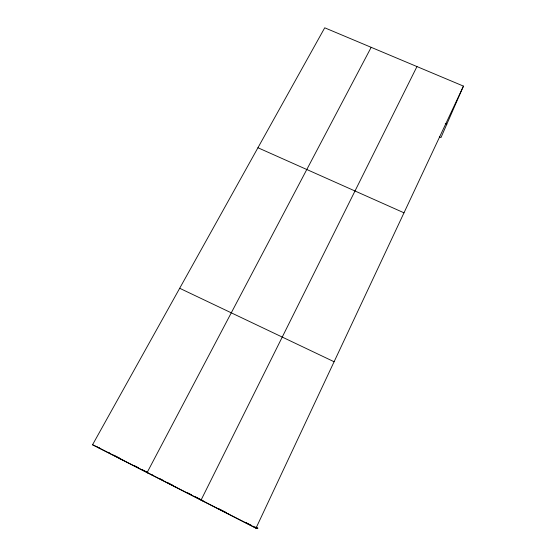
<?xml version="1.0" encoding="UTF-8"?>
<svg xmlns="http://www.w3.org/2000/svg" width="556" height="556" viewBox="0 0 556 556"><rect width="100%" height="100%" fill="white"/><g stroke="black" fill="none" stroke-linecap="round" stroke-linejoin="round"><path stroke-width="0.83" d="M255.684 526.998L257.991 528.172L255.982 528.2L92.546 444.772L324.725 27.8L463.454 86.111L440.971 137.575L439.386 136.894M255.982 528.2L463.454 86.111M201.029 500.143L416.965 66.567M371.179 47.323L147.083 472.614L149.703 473.788L97.05 446.913L99.941 448.233M228.377 514.105L229.28 514.404M204.684 501.616L202.516 500.741L256.295 528.193M445.245 123.501L446.822 124.176M173.931 486.312L175.988 487.202M257.942 147.743L403.997 212.816M150.433 474.115L153.359 475.429M119.686 458.624L122.876 460.09M92.546 444.772L96.292 446.524M179.685 288.279L334.1 361.748M255.975 527.415L257.477 528.179M108.232 452.306L109.775 453.098M113.639 455.072L119.818 458.22M134.385 465.657L138.173 467.589M141.954 469.521L147.25 472.225M159.398 478.424L163.214 480.37M167.029 482.316L173.131 485.437M187.706 492.866L191.556 494.833M195.399 496.8L202.335 500.337M218.23 508.448L226.521 512.681M245.495 522.362L251.583 525.469M253.098 526.247L254.62 527.025M150.481 474.185L201.758 500.358"/></g></svg>
